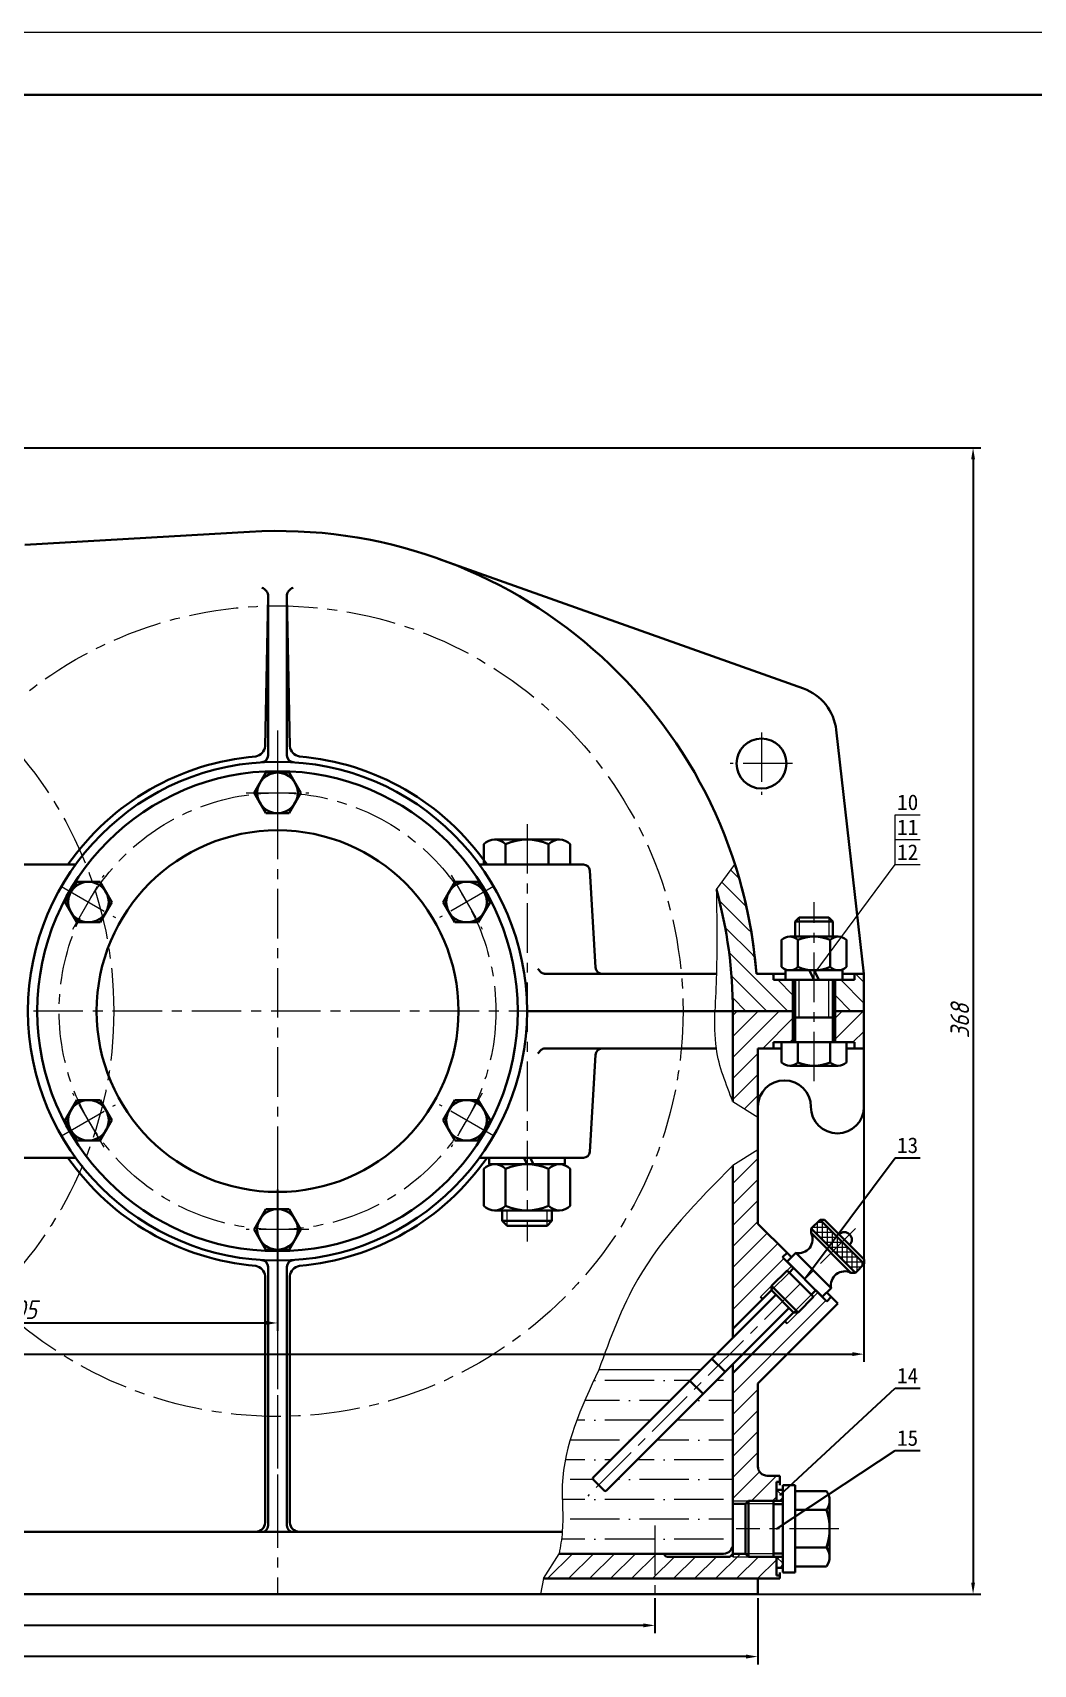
# Model space of a CAD drawing. Header units: millimetres. Extents: x 0 to 841, y 0 to 594.
# Drawn here: x 283.8 to 444.2, y 332.3 to 594 of the extents above; entities that cross this region are included whole.
import ezdxf
from ezdxf import colors
from ezdxf.entities.mleader import LeaderData, LeaderLine
from ezdxf.enums import TextEntityAlignment as Align
from ezdxf.math import Vec2, Vec3

# ---------------------------------------------------------------- set-up
doc = ezdxf.new("R2010")
doc.units = ezdxf.units.MM
doc.header["$LTSCALE"] = 0.25
doc.linetypes.add('CENTER', pattern=[50.8, 31.75, -6.35, 6.35, -6.35])
for name, color, linetype, lineweight in [('中心线', 1, 'CENTER', 15), ('剖面线', 4, 'Continuous', 15), ('尺寸', 3, 'Continuous', 15), ('文字', 7, 'Continuous', 15), ('标注', 7, 'Continuous', 15), ('粗实线', 7, 'Continuous', 30), ('细实线', 7, 'Continuous', 15)]:
    doc.layers.add(name, color=color, linetype=linetype, lineweight=lineweight)
doc.styles.add('fansong', font='simfang.ttf')
doc.styles.add('gbeitc', font='gbeitc.shx', dxfattribs={"bigfont": 'gbcbig.shx'})
doc.styles.get("Standard").update_dxf_attribs({"font": ''})
doc.styles.get('Standard').set_extended_font_data('SimSun')
doc.dimstyles.new('gbeitc', dxfattribs={"dimtxt": 3, "dimasz": 1.875, "dimexe": 1.25, "dimexo": 0.625, "dimtad": 1, "dimdec": 3, "dimlfac": 2, "dimdsep": 46, "dimtxsty": 'gbeitc', "dimcen": 2.5, "dimadec": 0, "dimazin": 0, "dimtfac": 1, "dimtdec": 3, "dimtmove": 0, "dimatfit": 3, "dimfxl": 1, "dimarcsym": 0})

# ---------------------------------------------------------------- blocks, each defined once
blk = doc.blocks.new('*D264')
at = {"layer": 'Defpoints', "color": 0, "transparency": 16777216}
for p in [(231.5, 527.43), (231.5, 343.58), (434.5, 343.58)]:
    blk.add_point(p, dxfattribs=at)
at = {"layer": '尺寸', "color": 0, "lineweight": -2, "transparency": 16777216}
for p, q in [((232.13, 527.43), (435.75, 527.43)), ((434.5, 525.56), (434.5, 345.46)), ((232.13, 343.58), (435.75, 343.58))]:
    blk.add_line(p, q, dxfattribs=at)
at = {"layer": '尺寸', "color": 0, "transparency": 16777216}
for points in [[(434.19, 525.56), (434.81, 525.56), (434.5, 527.43)], [(434.19, 345.46), (434.81, 345.46), (434.5, 343.58)]]:
    blk.add_solid(points, dxfattribs=at)
at = {"layer": '尺寸', "color": 0, "transparency": 16777216, "insert": (432.37, 435.51), "char_height": 3, "attachment_point": 5, "rotation": 90, "style": 'gbeitc'}
blk.add_mtext('368', dxfattribs=at)
blk = doc.blocks.new('*D266')
at = {"layer": 'Defpoints', "color": 0, "transparency": 16777216}
for p in [(233, 409.08), (323, 409.08), (323, 387.08)]:
    blk.add_point(p, dxfattribs=at)
at = {"layer": '尺寸', "color": 0, "lineweight": -2, "transparency": 16777216}
for p, q in [((233, 408.46), (233, 385.83)), ((323, 408.46), (323, 385.83)), ((234.88, 387.08), (321.12, 387.08))]:
    blk.add_line(p, q, dxfattribs=at)
at = {"layer": '尺寸', "color": 0, "transparency": 16777216}
for points in [[(234.88, 387.4), (234.88, 386.77), (233, 387.08)], [(321.12, 387.4), (321.12, 386.77), (323, 387.08)]]:
    blk.add_solid(points, dxfattribs=at)
at = {"layer": '尺寸', "color": 0, "transparency": 16777216, "insert": (278, 389.21), "char_height": 3, "attachment_point": 5, "style": 'gbeitc'}
blk.add_mtext('180±0.05', dxfattribs=at)
blk = doc.blocks.new('*D267')
at = {"layer": 'Defpoints', "color": 0, "transparency": 16777216}
for p in [(100, 343.58), (383.5, 343.58), (100, 338.58)]:
    blk.add_point(p, dxfattribs=at)
at = {"layer": '尺寸', "color": 0, "lineweight": -2, "transparency": 16777216}
for p, q in [((100, 342.96), (100, 337.33)), ((383.5, 342.96), (383.5, 337.33)), ((381.62, 338.58), (101.88, 338.58))]:
    blk.add_line(p, q, dxfattribs=at)
at = {"layer": '尺寸', "color": 0, "transparency": 16777216}
for points in [[(101.88, 338.9), (101.88, 338.27), (100, 338.58)], [(381.62, 338.9), (381.62, 338.27), (383.5, 338.58)]]:
    blk.add_solid(points, dxfattribs=at)
at = {"layer": '尺寸', "color": 0, "transparency": 16777216, "insert": (241.75, 340.71), "char_height": 3, "attachment_point": 5, "style": 'gbeitc'}
blk.add_mtext('567', dxfattribs=at)
blk = doc.blocks.new('*D268')
at = {"layer": 'Defpoints', "color": 0, "transparency": 16777216}
for p in [(66.5, 437.08), (417, 437.08), (417, 382.08)]:
    blk.add_point(p, dxfattribs=at)
at = {"layer": '尺寸', "color": 0, "lineweight": -2, "transparency": 16777216}
for p, q in [((66.5, 436.46), (66.5, 380.83)), ((417, 436.46), (417, 380.83)), ((68.38, 382.08), (415.12, 382.08))]:
    blk.add_line(p, q, dxfattribs=at)
at = {"layer": '尺寸', "color": 0, "transparency": 16777216}
for points in [[(68.38, 382.4), (68.38, 381.77), (66.5, 382.08)], [(415.12, 382.4), (415.12, 381.77), (417, 382.08)]]:
    blk.add_solid(points, dxfattribs=at)
at = {"layer": '尺寸', "color": 0, "transparency": 16777216, "insert": (241.75, 384.21), "char_height": 3, "attachment_point": 5, "style": 'gbeitc'}
blk.add_mtext('701', dxfattribs=at)
blk = doc.blocks.new('*D269')
at = {"layer": 'Defpoints', "color": 0, "transparency": 16777216}
for p in [(83.5, 343.58), (400, 343.58), (83.5, 333.58)]:
    blk.add_point(p, dxfattribs=at)
at = {"layer": '尺寸', "color": 0, "lineweight": -2, "transparency": 16777216}
for p, q in [((83.5, 342.96), (83.5, 332.33)), ((400, 342.96), (400, 332.33)), ((398.12, 333.58), (85.38, 333.58))]:
    blk.add_line(p, q, dxfattribs=at)
at = {"layer": '尺寸', "color": 0, "transparency": 16777216}
for points in [[(85.38, 333.9), (85.38, 333.27), (83.5, 333.58)], [(398.12, 333.9), (398.12, 333.27), (400, 333.58)]]:
    blk.add_solid(points, dxfattribs=at)
at = {"layer": '尺寸', "color": 0, "transparency": 16777216, "insert": (241.75, 335.71), "char_height": 3, "attachment_point": 5, "style": 'gbeitc'}
blk.add_mtext('633', dxfattribs=at)
blk = doc.blocks.new('_None')

msp = doc.modelspace()

# ---------------------------------------------------------------- hatches: boundary and pattern name
at = {"layer": '剖面线'}
h = msp.add_hatch(dxfattribs=at)
h.set_pattern_fill('ANSI31', color=256, scale=0.75, angle=90, style=0)
edge = h.paths.add_edge_path(flags=16)
edge.add_line((400, 443.08333), (402.5, 443.08333))
edge.add_line((402.5, 443.08333), (402.5, 442.08333))
edge.add_line((402.5, 442.08333), (405.625, 442.08333))
edge.add_line((405.625, 442.08333), (405.625, 437.08333))
edge.add_line((405.625, 437.08333), (396, 437.08333))
edge.add_arc((323, 437.08333), 73, 0, 15.4931572)
edge.add_line((393.34735, 456.58333), (396.32633, 460.58333))
edge.add_arc((323, 437.08333), 77, 4.4691367, 17.7698842, ccw=False)
edge.add_line((399.76588, 443.08333), (400, 443.08333))
h = msp.add_hatch(dxfattribs=at)
h.set_pattern_fill('ANSI31', color=256, scale=0.75, angle=90, style=0)
h.paths.add_polyline_path([(417, 443.08333), (417, 437.08333), (412.375, 437.08333), (412.375, 442.08333), (415.5, 442.08333), (415.5, 443.08333)], flags=16)
h = msp.add_hatch(dxfattribs=at)
h.set_pattern_fill('ANSI31', color=256, scale=0.75, style=0)
h.paths.add_polyline_path([(400, 431.08333), (402.5, 431.08333), (402.5, 432.08333), (405.625, 432.08333), (405.625, 437.08333), (396, 437.08333), (396, 422.58333), (400, 420.08333)], flags=16)
h = msp.add_hatch(dxfattribs=at)
h.set_pattern_fill('ANSI31', color=256, scale=0.75, style=0)
h.paths.add_polyline_path([(417, 431.08333), (417, 437.08333), (412.375, 437.08333), (412.375, 432.08333), (415.5, 432.08333), (415.5, 431.08333)], flags=16)
h = msp.add_hatch(dxfattribs=at)
h.set_pattern_fill('ANSI31', color=256, scale=0.75, style=0)
h.paths.add_polyline_path([(400, 414.85296), (396, 412.35296), (396, 386.11887), (402.1967, 392.31557), (402.1967, 393.02267), (404.67157, 395.49755), (405.02513, 395.14399), (405.73223, 395.8511), (403.96447, 397.61887), (404.67157, 398.32597), (400, 402.99755)], flags=16)
h = msp.add_hatch(dxfattribs=at)
h.set_pattern_fill('ANSI37', color=256, scale=0.25, angle=45, style=0)
h.paths.add_polyline_path([(415.63173, 395.14399), (417.04594, 396.55821), (409.97487, 403.62927), (408.56066, 402.21506)], flags=16)
h = msp.add_hatch(dxfattribs=at)
h.set_pattern_fill('ANSI31', color=256, scale=0.75, style=0)
edge = h.paths.add_edge_path(flags=16)
edge.add_line((411.74264, 391.25491), (411.03553, 390.5478))
edge.add_line((411.03553, 390.5478), (409.26777, 392.31557))
edge.add_line((409.26777, 392.31557), (408.56066, 391.60846))
edge.add_line((408.56066, 391.60846), (408.91421, 391.25491))
edge.add_line((408.91421, 391.25491), (406.43934, 388.78003))
edge.add_line((406.43934, 388.78003), (405.73223, 388.78003))
edge.add_line((405.73223, 388.78003), (396, 379.0478))
edge.add_line((396, 379.0478), (396, 364.58333))
edge.add_line((396, 364.58333), (396, 358.08333))
edge.add_line((396, 358.08333), (398, 358.08333))
edge.add_line((398, 358.08333), (398.5, 358.58333))
edge.add_line((398.5, 358.58333), (403, 358.58333))
edge.add_line((403, 358.58333), (403, 361.58333))
edge.add_line((403, 361.58333), (403.5, 361.58333))
edge.add_line((403.5, 361.58333), (403.5, 362.58333))
edge.add_line((403.5, 362.58333), (401.5, 362.58333))
edge.add_arc((401.5, 364.08333), 1.5, 180, 270, ccw=False)
edge.add_line((400, 364.08333), (400, 364.58333))
edge.add_line((400, 364.58333), (400, 377.39095))
edge.add_line((400, 377.39095), (412.8033, 390.19425))
edge.add_line((412.8033, 390.19425), (411.74264, 391.25491))
h = msp.add_hatch(dxfattribs=at)
h.set_pattern_fill('ANSI36', color=256, angle=135, style=0)
edge = h.paths.add_edge_path(flags=16)
edge.add_line((396, 364.58333), (396, 379.0478))
edge.add_line((396, 379.0478), (396, 380.46201))
edge.add_line((396, 380.46201), (375.73744, 360.19945))
edge.add_arc((375.56066, 360.37623), 0.25, 225, 315, ccw=False)
edge.add_line((375.38388, 360.19945), (374.5, 361.08333))
edge.add_line((374.5, 361.08333), (373.61612, 361.96722))
edge.add_arc((373.79289, 362.14399), 0.25, 135, 225, ccw=False)
edge.add_line((373.61612, 362.32077), (390.87868, 379.58333))
edge.add_line((390.87868, 379.58333), (374.5, 379.58333))
edge.add_spline(control_points=[(374.5, 379.58333), (371.69343, 373.53902), (367.80204, 365.15839), (368.98509, 354.87803), (368.35139, 351.24672), (368.14836, 350.08333)], knot_values=[0, 0, 0, 0, 38.806784926, 53.806784926, 60.877852738, 60.877852738, 60.877852738, 60.877852738], degree=3, periodic=0)
edge.add_line((368.14836, 350.08333), (394.5, 350.08333))
edge.add_arc((394.5, 351.58333), 1.5, 270, 360)
edge.add_line((396, 351.58333), (396, 364.58333))
h = msp.add_hatch(dxfattribs=at)
h.set_pattern_fill('ANSI37', color=256, scale=0.4, angle=90, style=0)
h.paths.add_polyline_path([(403, 360.33333), (404, 360.33333), (404, 358.58333), (403, 358.58333)], flags=16)
h = msp.add_hatch(dxfattribs=at)
h.set_pattern_fill('ANSI31', color=256, scale=0.75, style=0)
edge = h.paths.add_edge_path(flags=16)
edge.add_line((365.64836, 346.08333), (368.14836, 350.08333))
edge.add_line((368.14836, 350.08333), (385, 350.08333))
edge.add_arc((385.5, 350.08333), 0.5, 180, 270)
edge.add_line((385.5, 349.58333), (395.5, 349.58333))
edge.add_line((395.5, 349.58333), (396, 350.08333))
edge.add_line((396, 350.08333), (398, 350.08333))
edge.add_line((398, 350.08333), (398.5, 349.58333))
edge.add_line((398.5, 349.58333), (403, 349.58333))
edge.add_line((403, 349.58333), (403, 346.58333))
edge.add_line((403, 346.58333), (403.5, 346.58333))
edge.add_line((403.5, 346.58333), (403.5, 346.08333))
edge.add_line((403.5, 346.08333), (365.64836, 346.08333))
h = msp.add_hatch(dxfattribs=at)
h.set_pattern_fill('ANSI37', color=256, scale=0.4, angle=90, style=0)
h.paths.add_polyline_path([(403, 347.83333), (404, 347.83333), (404, 349.58333), (403, 349.58333)], flags=16)

# ---------------------------------------------------------------- linework, layer by layer
at = {"layer": '中心线'}
for p, q in [((323, 482.08333), (323, 392.08333)), ((400.57488, 481.78696), (400.57488, 471.78696)), ((323, 477.08333), (323, 467.08333)), ((405.57488, 476.78696), (395.57488, 476.78696)), ((318, 472.08333), (328, 472.08333)), ((363, 467.08333), (363, 400.13333)), ((290.18911, 450.25321), (295.18911, 458.91346)), ((350.81089, 458.91346), (355.81089, 450.25321)), ((288.35898, 457.08333), (297.01924, 452.08333)), ((357.64102, 457.08333), (348.98076, 452.08333)), ((409, 425.83333), (409, 454.58333)), ((368, 437.08333), (278, 437.08333)), ((295.18911, 415.25321), (290.18911, 423.91346)), ((355.81089, 423.91346), (350.81089, 415.25321)), ((288.35898, 417.08333), (297.01924, 422.08333)), ((357.64102, 417.08333), (348.98076, 422.08333)), ((323, 413.58333), (323, 352.58333)), ((323, 397.08333), (323, 407.08333)), ((328, 402.08333), (318, 402.08333)), ((415.63173, 402.21506), (372.73223, 359.31557)), ((323, 397.08333), (323, 343.58333)), ((383.5, 354.58333), (383.5, 342.58333)), ((413, 354.08333), (396.5, 354.08333))]:
    msp.add_line(p, q, dxfattribs=at)
for centre, radius in [((233, 437.08333), 63.75), ((323, 437.08333), 65), ((323, 437.08333), 35)]:
    msp.add_circle(centre, radius, dxfattribs=at)
at = {"layer": '文字'}
msp.add_line((841, 594), (0, 594), dxfattribs=at)
at = {"layer": '标注'}
for p, q in [((422.01, 464.58333), (422.015, 468.58333)), ((422.015, 468.58333), (426.015, 468.58333)), ((422.005, 460.58333), (422.01, 464.58333)), ((422.01, 464.58333), (426.01, 464.58333)), ((409, 443.08333), (422.005, 460.58333)), ((422.005, 460.58333), (426.005, 460.58333))]:
    msp.add_line(p, q, dxfattribs=at)
at = {"layer": '粗实线'}
for p, q in [((831, 584), (25, 584)), ((282.492, 511.8608), (318.53623, 513.95384)), ((407.29709, 488.80756), (348.82418, 509.62375)), ((321.5, 503.58333), (321, 479.58333)), ((321.5, 503.58333), (321.5, 478.08333)), ((324.5, 503.58333), (325, 479.58333)), ((324.5, 503.58333), (324.5, 478.08333)), ((412.56302, 482.17315), (417, 443.08333)), ((321.12361, 475.33333), (319.24722, 472.08333)), ((324.87639, 475.33333), (321.12361, 475.33333)), ((326.75278, 472.08333), (324.87639, 475.33333)), ((319.24722, 472.08333), (321.12361, 468.83333)), ((324.87639, 468.83333), (326.75278, 472.08333)), ((321.12361, 468.83333), (324.87639, 468.83333)), ((356.0718, 460.58333), (356.0718, 463.86589)), ((357.80385, 464.58333), (368.19615, 464.58333)), ((359.5359, 460.58333), (359.5359, 463.86589)), ((366.4641, 460.58333), (366.4641, 463.86589)), ((369.9282, 460.58333), (369.9282, 463.86589)), ((251.64806, 460.58333), (290.63103, 460.58333)), ((372.05877, 460.58333), (355.36897, 460.58333)), ((363, 460.58333), (356.0718, 460.58333)), ((363, 460.58333), (369.9282, 460.58333)), ((373.05694, 459.64383), (374, 444.08333)), ((290.81272, 457.83333), (288.93633, 454.58333)), ((294.5655, 457.83333), (290.81272, 457.83333)), ((296.44189, 454.58333), (294.5655, 457.83333)), ((351.4345, 457.83333), (349.55811, 454.58333)), ((355.18728, 457.83333), (351.4345, 457.83333)), ((357.06367, 454.58333), (355.18728, 457.83333)), ((288.93633, 454.58333), (290.81272, 451.33333)), ((294.5655, 451.33333), (296.44189, 454.58333)), ((349.55811, 454.58333), (351.4345, 451.33333)), ((355.18728, 451.33333), (357.06367, 454.58333)), ((290.81272, 451.33333), (294.5655, 451.33333)), ((351.4345, 451.33333), (355.18728, 451.33333)), ((406, 451.48333), (406.6, 452.08333)), ((406, 449.03333), (406, 451.48333)), ((412, 451.48333), (406, 451.48333)), ((406.6, 452.08333), (411.4, 452.08333)), ((411.4, 452.08333), (412, 451.48333)), ((412, 451.48333), (412, 449.03333)), ((403.80385, 444.17141), (403.80385, 448.49525)), ((412.89711, 449.03333), (405.10289, 449.03333)), ((406.40192, 444.17141), (406.40192, 448.49525)), ((411.59808, 444.17141), (411.59808, 448.49525)), ((414.19615, 444.17141), (414.19615, 448.49525)), ((365.27511, 443.30823), (364.73217, 443.85116)), ((365.81805, 443.08333), (393.34825, 443.08333)), ((374, 444.08333), (374, 444.08333)), ((375, 443.08333), (375, 443.08333)), ((400, 443.08333), (399.76588, 443.08333)), ((400, 443.08333), (402.5, 443.08333)), ((402.5, 443.08333), (402.5, 442.08333)), ((404.45, 443.08333), (402.5, 443.08333)), ((413.55, 443.63333), (404.45, 443.63333)), ((404.45, 443.63333), (404.45, 442.08333)), ((412.89711, 443.63333), (405.10289, 443.63333)), ((409, 442.08333), (408.225, 443.63333)), ((409, 443.63333), (409.775, 442.08333)), ((413.55, 442.08333), (413.55, 443.63333)), ((413.55, 443.08333), (415.5, 443.08333)), ((415.5, 442.08333), (415.5, 443.08333)), ((415.5, 443.08333), (417, 443.08333)), ((417, 443.08333), (417, 437.08333)), ((402.5, 442.08333), (405.625, 442.08333)), ((404.45, 442.08333), (413.55, 442.08333)), ((413.55, 442.08333), (404.45, 442.08333)), ((405.625, 442.08333), (405.625, 437.08333)), ((406, 432.08333), (406, 442.08333)), ((412, 432.08333), (412, 442.08333)), ((412.375, 437.08333), (412.375, 442.08333)), ((412.375, 442.08333), (415.5, 442.08333)), ((363, 437.08333), (397.09825, 437.08333)), ((393.09825, 437.08333), (406, 437.08333)), ((405.625, 437.08333), (396, 437.08333)), ((396, 437.08333), (396, 422.58333)), ((405.625, 437.08333), (396, 437.08333)), ((405.625, 432.08333), (405.625, 437.08333)), ((417, 437.08333), (412, 437.08333)), ((417, 437.08333), (412.375, 437.08333)), ((412.375, 437.08333), (412.375, 432.08333)), ((417, 437.08333), (412.375, 437.08333)), ((417, 431.08333), (417, 437.08333)), ((417, 431.08333), (417, 437.08333)), ((412, 436.08333), (406, 436.08333)), ((402.5, 431.08333), (402.5, 432.08333)), ((402.5, 432.08333), (405.625, 432.08333)), ((409, 432.08333), (403.80385, 432.08333)), ((403.80385, 432.08333), (403.80385, 428.87141)), ((414.19615, 432.08333), (403.80385, 432.08333)), ((406.40192, 432.08333), (406.40192, 428.87141)), ((409, 432.08333), (414.19615, 432.08333)), ((411.59808, 432.08333), (411.59808, 428.87141)), ((412.375, 432.08333), (415.5, 432.08333)), ((414.19615, 432.08333), (414.19615, 428.87141)), ((415.5, 432.08333), (415.5, 431.08333)), ((365.27511, 430.85844), (364.73217, 430.3155)), ((365.81805, 431.08333), (393.34825, 431.08333)), ((373.05694, 414.52284), (374, 430.08333)), ((374, 430.08333), (374, 430.08333)), ((375, 431.08333), (375, 431.08333)), ((400, 431.08333), (400, 414.85296)), ((400, 431.08333), (402.5, 431.08333)), ((400, 420.08333), (400, 431.08333)), ((403.80385, 431.08333), (402.5, 431.08333)), ((414.19615, 431.08333), (415.5, 431.08333)), ((415.5, 431.08333), (417, 431.08333)), ((417, 421.73333), (417, 431.08333)), ((412.89711, 428.33333), (405.10289, 428.33333)), ((290.81272, 422.83333), (288.93633, 419.58333)), ((294.5655, 422.83333), (290.81272, 422.83333)), ((296.44189, 419.58333), (294.5655, 422.83333)), ((351.4345, 422.83333), (349.55811, 419.58333)), ((355.18728, 422.83333), (351.4345, 422.83333)), ((357.06367, 419.58333), (355.18728, 422.83333)), ((288.93633, 419.58333), (290.81272, 416.33333)), ((294.5655, 416.33333), (296.44189, 419.58333)), ((349.55811, 419.58333), (351.4345, 416.33333)), ((355.18728, 416.33333), (357.06367, 419.58333)), ((290.81272, 416.33333), (294.5655, 416.33333)), ((351.4345, 416.33333), (355.18728, 416.33333)), ((251.64806, 413.58333), (290.63103, 413.58333)), ((372.05877, 413.58333), (355.36897, 413.58333)), ((369.05, 413.58333), (356.95, 413.58333)), ((356.95, 413.58333), (356.95, 412.53333)), ((363, 412.53333), (362.475, 413.58333)), ((363.5, 413.58333), (364.025, 412.53333)), ((369.05, 412.53333), (369.05, 413.58333)), ((400, 414.85296), (400, 402.99755)), ((356.0718, 411.81589), (356.0718, 405.85077)), ((356.95, 412.53333), (369.05, 412.53333)), ((357.80385, 412.53333), (368.19615, 412.53333)), ((359.5359, 411.81589), (359.5359, 405.85077)), ((366.4641, 411.81589), (366.4641, 405.85077)), ((369.9282, 411.81589), (369.9282, 405.85077)), ((396, 386.11887), (396, 412.35296)), ((321.12361, 405.33333), (319.24722, 402.08333)), ((324.87639, 405.33333), (321.12361, 405.33333)), ((326.75278, 402.08333), (324.87639, 405.33333)), ((357.80385, 405.13333), (368.19615, 405.13333)), ((359, 403.43333), (359, 405.13333)), ((359.8, 402.63333), (359, 403.43333)), ((359, 403.43333), (367, 403.43333)), ((367, 403.43333), (366.2, 402.63333)), ((367, 405.13333), (367, 403.43333)), ((400, 402.99755), (404.67157, 398.32597)), ((409.97487, 403.62927), (408.56066, 402.21506)), ((417.04594, 396.55821), (409.97487, 403.62927)), ((410.68198, 403.62927), (409.97487, 403.62927)), ((417.04594, 397.26531), (410.68198, 403.62927)), ((319.24722, 402.08333), (321.12361, 398.83333)), ((324.87639, 398.83333), (326.75278, 402.08333)), ((366.2, 402.63333), (359.8, 402.63333)), ((408.56066, 402.21506), (415.63173, 395.14399)), ((408.56066, 401.50795), (408.56066, 402.21506)), ((408.56066, 401.50795), (414.92462, 395.14399)), ((321.12361, 398.83333), (324.87639, 398.83333)), ((404.67157, 398.32597), (403.96447, 397.61887)), ((404.67157, 396.91176), (406.08579, 398.32597)), ((404.67157, 398.32597), (405.37868, 397.61887)), ((406.08579, 398.32597), (411.74264, 392.66912)), ((321.5, 354.58333), (321.5, 396.08333)), ((324.5, 354.58333), (324.5, 396.08333)), ((404.67157, 395.49755), (402.1967, 393.02267)), ((404.67157, 395.49755), (402.1967, 393.02267)), ((403.96447, 397.61887), (405.73223, 395.8511)), ((410.32843, 391.25491), (404.67157, 396.91176)), ((405.02513, 395.14399), (404.67157, 395.49755)), ((408.91421, 391.25491), (404.67157, 395.49755)), ((405.73223, 395.8511), (405.02513, 395.14399)), ((405.73223, 395.8511), (405.02513, 395.14399)), ((415.63173, 395.14399), (414.92462, 395.14399)), ((415.63173, 395.14399), (417.04594, 396.55821)), ((417.04594, 396.55821), (417.04594, 397.26531)), ((321, 355.08333), (321, 394.58333)), ((325, 355.08333), (325, 394.58333)), ((402.1967, 393.02267), (402.1967, 392.31557)), ((402.1967, 393.02267), (402.1967, 392.31557)), ((402.1967, 393.02267), (406.43934, 388.78003)), ((411.74264, 392.66912), (410.32843, 391.25491)), ((373.61612, 362.32077), (402.90381, 391.60846)), ((402.1967, 392.31557), (396, 386.11887)), ((412.8033, 390.19425), (400, 377.39095)), ((400.42893, 391.25491), (400.78249, 390.90135)), ((402.1967, 392.31557), (402.1967, 392.31557)), ((402.1967, 392.31557), (405.73223, 388.78003)), ((406.43934, 388.78003), (408.91421, 391.25491)), ((408.91421, 391.25491), (406.43934, 388.78003)), ((409.26777, 392.31557), (408.56066, 391.60846)), ((409.26777, 392.31557), (408.56066, 391.60846)), ((408.56066, 391.60846), (408.91421, 391.25491)), ((411.03553, 390.5478), (409.26777, 392.31557)), ((411.74264, 391.25491), (411.03553, 391.96201)), ((411.74264, 391.25491), (411.03553, 390.5478)), ((411.74264, 391.25491), (412.8033, 390.19425)), ((375.73744, 360.19945), (405.02513, 389.48714)), ((405.73223, 388.78003), (396, 379.0478)), ((404.67157, 387.01227), (404.31802, 387.36582)), ((405.73223, 388.78003), (406.43934, 388.78003)), ((406.43934, 388.78003), (405.73223, 388.78003)), ((405.73223, 388.78003), (405.73223, 388.78003)), ((396, 384.70465), (396, 386.11887)), ((392.64645, 381.3511), (394.76777, 379.22978)), ((396, 380.46201), (396, 379.0478)), ((389.11091, 377.81557), (391.23223, 375.69425)), ((396, 379.0478), (396, 364.58333)), ((400, 377.39095), (400, 364.58333)), ((396, 358.08333), (396, 364.58333)), ((396, 350.08333), (396, 364.58333)), ((396, 351.58333), (396, 364.58333)), ((400, 364.08333), (400, 364.58333)), ((373.61612, 361.96722), (374.5, 361.08333)), ((401.5, 362.58333), (403.5, 362.58333)), ((403, 358.58333), (403, 361.58333)), ((403, 361.58333), (403.5, 361.58333)), ((403.5, 361.58333), (403.5, 362.58333)), ((403.5, 361.08333), (403.5, 361.58333)), ((375.38388, 360.19945), (374.5, 361.08333)), ((398, 358.08333), (398.5, 358.58333)), ((398, 358.08333), (398.5, 358.58333)), ((398.5, 358.58333), (403, 358.58333)), ((398.5, 358.58333), (402.5, 358.58333)), ((398.5, 349.58333), (398.5, 358.58333)), ((402.5, 358.58333), (402.5, 358.03333)), ((402.5, 349.58333), (402.5, 358.58333)), ((403, 360.33333), (404, 360.33333)), ((403, 358.58333), (403, 360.33333)), ((404, 358.58333), (403, 358.58333)), ((404, 347.08333), (404, 361.08333)), ((404, 361.08333), (406, 361.08333)), ((404, 360.33333), (404, 358.58333)), ((406, 361.08333), (406, 347.08333)), ((411, 360.13333), (406, 360.13333)), ((411.5, 349.54583), (411.5, 358.62083)), ((396, 358.08333), (398, 358.08333)), ((398, 350.08333), (398, 358.08333)), ((402.5, 358.03333), (404, 358.03333)), ((411, 357.10833), (406, 357.10833)), ((85, 353.58333), (323, 353.58333)), ((323, 353.58333), (368.64836, 353.58333)), ((411, 351.05833), (406, 351.05833)), ((385, 350.08333), (368.14836, 350.08333)), ((394.5, 350.08333), (368.14836, 350.08333)), ((385, 350.08333), (385, 350.08333)), ((385.5, 349.58333), (395.5, 349.58333)), ((396, 350.08333), (395.5, 349.58333)), ((396, 350.08333), (398, 350.08333)), ((396, 350.08333), (396, 349.58333)), ((398.5, 349.58333), (398, 350.08333)), ((398, 350.08333), (398.5, 349.58333)), ((402.5, 349.58333), (398.5, 349.58333)), ((398.5, 349.58333), (403, 349.58333)), ((404, 350.13333), (402.5, 350.13333)), ((402.5, 350.13333), (402.5, 349.58333)), ((404, 349.58333), (403, 349.58333)), ((403, 349.58333), (403, 347.83333)), ((403, 349.58333), (403, 346.58333)), ((404, 347.83333), (404, 349.58333)), ((406, 348.03333), (411, 348.03333)), ((403.5, 346.08333), (365.64836, 346.08333)), ((400, 346.08333), (400, 343.58333)), ((403, 347.83333), (404, 347.83333)), ((403, 346.58333), (403.5, 346.58333)), ((403.5, 347.08333), (403.5, 346.58333)), ((403.5, 346.58333), (403.5, 346.08333)), ((406, 347.08333), (404, 347.08333)), ((323, 343.58333), (83.5, 343.58333)), ((323, 343.58333), (365.14836, 343.58333)), ((400, 343.58333), (365.14836, 343.58333))]:
    msp.add_line(p, q, dxfattribs=at)
for centre, radius in [((400.57488, 476.78696), 4), ((323, 437.08333), 40), ((323, 437.08333), 38.5), ((323, 472.08333), 3.25), ((323, 437.08333), 29), ((292.68911, 454.58333), 3.25), ((353.31089, 454.58333), 3.25), ((292.68911, 419.58333), 3.25), ((353.31089, 419.58333), 3.25), ((323, 402.08333), 3.25)]:
    msp.add_circle(centre, radius, dxfattribs=at)
for centre, radius, start, end in [((323, 437.08333), 77, 4.4691367, 93.3233577), ((320, 503.58333), 1.5, 0, 70), ((326, 503.58333), 1.5, 110, 180), ((404.61406, 481.27089), 8, 6.4757775, 70.4044134), ((319.23744, 479.6792), 1.76517, 278.5543356, 356.8866498), ((326.76256, 479.6792), 1.76517, 183.1133502, 261.4456644), ((323, 437.08333), 41, 94.8970632, 145.0283722), ((320.38698, 478.11279), 1.11341, 275.8258065, 358.48417), ((325.61302, 478.11279), 1.11341, 181.51583, 264.1741935), ((323, 437.08333), 41, 34.9716278, 85.1029368), ((357.80385, 462.13384), 2.44949, 45, 135), ((363, 455.86153), 8.7218, 66.598161, 113.401839), ((368.19615, 462.13384), 2.44949, 45, 135), ((372.05877, 459.58333), 1, 3.4682293, 90), ((323, 437.08333), 77, 4.4691367, 17.7698842), ((323, 437.08333), 73, 0, 15.4931572), ((405.10289, 447.19622), 1.83712, 45, 135), ((409, 442.49198), 6.54135, 66.598161, 113.401839), ((412.89711, 447.19622), 1.83712, 45, 135), ((365.81805, 443.85116), 0.76783, 225, 270), ((375, 444.08333), 1, 180, 270), ((405.10289, 445.47045), 1.83712, 225, 315), ((409, 450.17468), 6.54135, 246.598161, 293.401839), ((412.89711, 445.47045), 1.83712, 225, 315), ((365.81805, 430.3155), 0.76783, 90, 135), ((375, 430.08333), 1, 90, 180), ((405.10289, 430.17045), 1.83712, 225, 315), ((409, 434.87468), 6.54135, 246.598161, 293.401839), ((412.89711, 430.17045), 1.83712, 225, 315), ((404.25, 421.73333), 4.25, 0, 180), ((412.75, 421.73333), 4.25, 180, 0), ((323, 437.08333), 41, 214.9716278, 265.1029368), ((323, 437.08333), 41, 274.8970632, 325.0283722), ((372.05877, 414.58333), 1, 270, 356.5317707), ((357.80385, 410.08384), 2.44949, 45, 135), ((363, 403.81153), 8.7218, 66.598161, 113.401839), ((368.19615, 410.08384), 2.44949, 45, 135), ((357.80385, 407.58282), 2.44949, 225, 315), ((363, 413.85513), 8.7218, 246.598161, 293.401839), ((368.19615, 407.58282), 2.44949, 225, 315), ((406.52773, 400.53568), 2.25347, 258.6900675, 25.5599652), ((413.86396, 400.44729), 1.2, 315, 135), ((319.23744, 394.48746), 1.76517, 3.1133502, 81.4456644), ((320.38698, 396.05388), 1.11341, 1.51583, 84.1741936), ((325.61302, 396.05388), 1.11341, 95.8258064, 178.48417), ((326.76256, 394.48746), 1.76517, 98.5543356, 176.8866498), ((413.95235, 393.11106), 2.25347, 64.4400348, 191.3099325), ((401.5, 364.08333), 1.5, 180, 270), ((373.79289, 362.14399), 0.25, 135, 225), ((375.56066, 360.37623), 0.25, 225, 315), ((408.96234, 358.62083), 2.53766, 323.4144481, 36.5855519), ((402.09938, 354.08333), 9.40062, 341.2289635, 18.7710365), ((319.5, 355.08333), 1.5, 270, 0), ((320.5, 354.58333), 1, 270, 0), ((325.5, 354.58333), 1, 180, 270), ((326.5, 355.08333), 1.5, 180, 270), ((394.5, 351.58333), 1.5, 270, 0), ((408.96234, 349.54583), 2.53766, 323.4144481, 36.5855519), ((385.5, 350.08333), 0.5, 180, 270)]:
    msp.add_arc(centre, radius, start, end, dxfattribs=at)
at = {"layer": '细实线'}
for p, q in [((393.34735, 456.58333), (396.32633, 460.58333)), ((406.6, 452.08333), (406.6, 449.03333)), ((411.4, 452.08333), (411.4, 449.03333)), ((406.6, 436.08333), (406.6, 442.08333)), ((411.4, 436.08333), (411.4, 442.08333)), ((396, 422.58333), (400, 420.08333)), ((400, 414.85296), (396, 412.35296)), ((359.8, 402.63333), (359.8, 405.13333)), ((366.2, 402.63333), (366.2, 405.13333)), ((402.1967, 392.31557), (405.02513, 395.14399)), ((405.37868, 396.20465), (404.67157, 395.49755)), ((402.1967, 393.02267), (400.42893, 391.25491)), ((405.73223, 388.78003), (408.56066, 391.60846)), ((409.62132, 391.96201), (408.91421, 391.25491)), ((406.43934, 388.78003), (404.67157, 387.01227)), ((373.61612, 362.32077), (390.87868, 379.58333)), ((390.87868, 379.58333), (374.5, 379.58333)), ((375.73744, 360.19945), (396, 380.46201)), ((396, 380.46201), (396, 379.0478)), ((396, 364.58333), (396, 379.0478)), ((373.61612, 361.96722), (374.5, 361.08333)), ((375.38388, 360.19945), (374.5, 361.08333)), ((396, 358.58333), (398.5, 358.58333)), ((402.5, 358.08333), (398, 358.08333)), ((365.64836, 346.08333), (368.14836, 350.08333)), ((396, 349.58333), (398.5, 349.58333)), ((402.5, 350.08333), (398, 350.08333)), ((365.64836, 346.08333), (365.14836, 343.58333))]:
    msp.add_line(p, q, dxfattribs=at)
for centre, start, end in [((373.79289, 362.14399), 135, 225), ((375.56066, 360.37623), 225, 315)]:
    msp.add_arc(centre, 0.25, start, end, dxfattribs=at)
for points, knots in [([(393.34735, 456.58333), (393.41259, 452.08198), (393.50684, 445.5783), (393.19444, 439.08307), (393.09825, 437.08333)], [0, 0, 0, 0, 27.00000006, 39.01041221, 39.01041221, 39.01041221, 39.01041221]), ([(396, 422.58333), (394.88904, 425.37722), (393.0288, 430.05541), (393.07831, 435.06539), (393.09825, 437.08333)], [0, 0, 0, 0, 17.8080611, 29.818473249, 29.818473249, 29.818473249, 29.818473249]), ([(396, 412.35296), (390.33225, 406.6223), (380.90412, 397.08951), (376.32598, 384.57479), (374.5, 379.58333)], [0, 0, 0, 0, 47.596570861, 79.175407837, 79.175407837, 79.175407837, 79.175407837]), ([(374.5, 379.58333), (371.69343, 373.53902), (367.80204, 365.15839), (368.98509, 354.87803), (368.35139, 351.24672), (368.14836, 350.08333)], [0, 0, 0, 0, 38.806784926, 53.806784926, 60.877852738, 60.877852738, 60.877852738, 60.877852738])]:
    msp.add_open_spline(points, degree=3, knots=knots, dxfattribs=at)

# ---------------------------------------------------------------- texts
at = {"layer": '文字', "style": 'fansong'}
for s, p in [('10', (424.015, 470.58333)), ('11', (424.01, 466.58333)), ('12', (424.005, 462.58333)), ('13', (424, 415.58333)), ('14', (424, 378.63333)), ('15', (424, 368.63333))]:
    msp.add_text(s, height=2.5, dxfattribs=at).set_placement(p, align=Align.MIDDLE_CENTER)

# ---------------------------------------------------------------- dimensions: what is measured, and where the dimension line sits
at = {"layer": '尺寸'}
dim = msp.add_linear_dim(base=(434.5, 343.58333), p1=(231.50362, 527.43114), p2=(231.50362, 343.58333), angle=90, text='368', dimstyle='gbeitc', override={"dimtxt": 3, "dimdec": 3, "dimpost": '<>'}, dxfattribs=at)
dim.commit()
dim.dimension.update_dxf_attribs({"geometry": '*D264', "text_midpoint": (432.375, 435.50723)})
for base, p1, p2, override, picture, middle in [((417, 382.08333), (66.5, 437.08333), (417, 437.08333), {"dimtxt": 3, "dimdec": 3, "dimpost": '<>'}, '*D268', (241.75, 384.20833)), ((323, 387.08333), (233, 409.08333), (323, 409.08333), {"dimtxt": 3, "dimdec": 3, "dimpost": '<>±0.05'}, '*D266', (278, 389.20833)), ((83.5, 333.58333), (400, 343.58333), (83.5, 343.58333), {"dimtxt": 3, "dimdec": 3, "dimpost": '<>'}, '*D269', (241.75, 335.70833)), ((100, 338.58333), (383.5, 343.58333), (100, 343.58333), {"dimtxt": 3, "dimdec": 3, "dimpost": '<>'}, '*D267', (241.75, 340.70833))]:
    dim = msp.add_linear_dim(base=base, p1=p1, p2=p2, dimstyle='gbeitc', override=override, dxfattribs=at)
    dim.commit()
    dim.dimension.update_dxf_attribs({"geometry": picture, "text_midpoint": middle})

# ---------------------------------------------------------------- leaders
at = {"layer": '标注'}
ml = msp.add_multileader_mtext('Standard', dxfattribs=at)
ml.set_content('', color=256)
ml.set_leader_properties()
ml.set_arrow_properties(name='NONE')
ml.build(insert=Vec2(0, 0))
ml.multileader.update_dxf_attribs({"text_left_attachment_type": 5, "text_right_attachment_type": 5, "dogleg_length": 6, "arrow_head_size": 2})
ctx = ml.context
ctx.base_point, ctx.char_height, ctx.arrow_head_size, ctx.landing_gap_size = Vec3(425, 413.58333), 3, 2, 1
ctx.left_attachment, ctx.right_attachment = 5, 5
notes = []
notes.append((ctx, [(0, (1, 1, 0), (422, 413.58333), (1, 0), 3, [(0, [(407.5, 394.08333)], 0, [])])]))
ctx.mtext.insert, ctx.mtext.flow_direction = Vec3(426, 416.58333), 5
ml = msp.add_multileader_mtext('Standard', dxfattribs=at)
ml.set_content('', color=256)
ml.set_leader_properties()
ml.set_arrow_properties(name='NONE')
ml.build(insert=Vec2(0, 0))
ml.multileader.update_dxf_attribs({"text_left_attachment_type": 5, "text_right_attachment_type": 5, "dogleg_length": 6, "arrow_head_size": 2})
ctx = ml.context
ctx.base_point, ctx.char_height, ctx.arrow_head_size, ctx.landing_gap_size = Vec3(425, 376.63333), 3, 2, 1
ctx.left_attachment, ctx.right_attachment = 5, 5
notes.append((ctx, [(0, (1, 1, 0), (422, 376.63333), (1, 0), 3, [(0, [(403.5, 359.45833)], 0, [])])]))
ctx.mtext.insert, ctx.mtext.flow_direction = Vec3(426, 379.63333), 5
ml = msp.add_multileader_mtext('Standard', dxfattribs=at)
ml.set_content('', color=256)
ml.set_leader_properties()
ml.set_arrow_properties(name='NONE')
ml.build(insert=Vec2(0, 0))
ml.multileader.update_dxf_attribs({"text_left_attachment_type": 5, "text_right_attachment_type": 5, "dogleg_length": 6, "arrow_head_size": 2})
ctx = ml.context
ctx.base_point, ctx.char_height, ctx.arrow_head_size, ctx.landing_gap_size = Vec3(425, 366.63333), 3, 2, 1
ctx.left_attachment, ctx.right_attachment = 5, 5
notes.append((ctx, [(0, (1, 1, 0), (422, 366.63333), (1, 0), 3, [(0, [(403, 354.08333)], 0, [])])]))
ctx.mtext.insert, ctx.mtext.flow_direction = Vec3(426, 369.63333), 5
for ctx, leaders in notes:
    for number, flags, end, landing, length, lines in leaders:
        leader = LeaderData()
        leader.index, (leader.has_last_leader_line, leader.has_dogleg_vector, leader.attachment_direction) = number, flags
        leader.last_leader_point, leader.dogleg_vector, leader.dogleg_length = Vec3(end), Vec3(landing), length
        for number, points, colour, breaks in lines:
            line = LeaderLine()
            line.index, line.vertices, line.color, line.breaks = number, Vec3.list(points), colors.encode_raw_color(colour), breaks
            leader.lines.append(line)
        ctx.leaders.append(leader)

doc.saveas('drawing.dxf')
